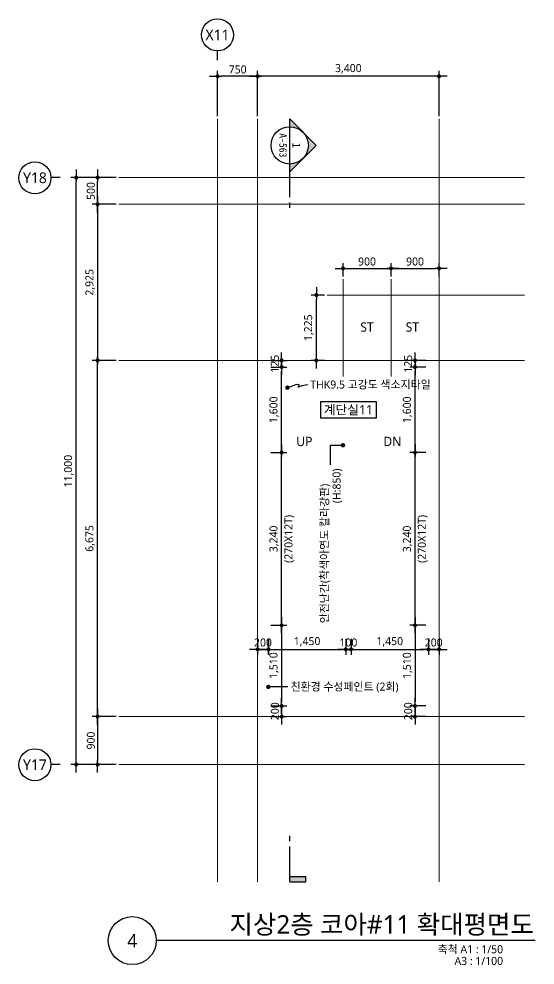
# Model space of a CAD drawing. Header units: millimetres. Extents: x 1467181 to 1850972, y 836037 to 895281.
# Drawn here: x 1639798 to 1649473, y 837511 to 855244 of the extents above; entities that cross this region are included whole.
import ezdxf
from ezdxf.enums import TextEntityAlignment as Align

# ---------------------------------------------------------------- set-up
doc = ezdxf.new("R2010")
doc.units = ezdxf.units.MM
doc.header["$MEASUREMENT"] = 0
doc.linetypes.add('CEN', pattern=[62, 60, -1, 0, -1])
doc.layers.get('0').update_dxf_attribs({"linetype": 'CONTINUOUS'})
for name, color, linetype, lineweight in [('A-AXIS-BUBL', 7, 'CONTINUOUS', 25), ('A-CNTL', 1, 'CEN', 15), ('A-DIMS', 7, 'CONTINUOUS', 25), ('A-MKXS-LEAD', 7, 'CONTINUOUS', 25), ('A-MKXS-MAK1', 3, 'CONTINUOUS', 25), ('A-MKXS-TEXT1', 3, 'CONTINUOUS', 25), ('A-MKXS-TEXT2', 7, 'CONTINUOUS', 25), ('A-MKXX-NAME', 3, 'CONTINUOUS', 25), ('A-MKXX-SYMB', 7, 'CONTINUOUS', 25), ('A-XXXX-SYMB', 7, 'CONTINUOUS', 25), ('A-XXXX-TXT1', 3, 'CONTINUOUS', 25), ('A-XXXX-TXT2', 3, 'CONTINUOUS', 25)]:
    doc.layers.add(name, color=color, linetype=linetype, lineweight=lineweight)
doc.styles.add('HY울릉도L', font='')
doc.styles.add('돋움체', font='')
doc.styles.add('맑은고딕', font='malgun.ttf')
doc.styles.get('HY울릉도L').set_extended_font_data('HYwulM')
doc.styles.get('돋움체').set_extended_font_data('DotumChe')
doc.dimstyles.new('CDIM', dxfattribs={"dimtxt": 3, "dimasz": 1.5, "dimexe": 2, "dimexo": 1, "dimgap": 1, "dimtad": 1, "dimdec": 0, "dimrnd": 0.5, "dimzin": 0, "dimdsep": 32, "dimlunit": 6, "dimtxsty": 'HY울릉도L', "dimblk1": '_CIDOT', "dimblk2": '_CIDOT', "dimsah": 1, "dimcen": 5.5, "dimclrd": 2, "dimclre": 2, "dimclrt": 7, "dimadec": 0, "dimazin": 0, "dimtfac": 1, "dimtdec": 0, "dimtix": 1, "dimtmove": 2, "dimatfit": 1, "dimldrblk": '_CIDOT', "dimfxl": 1, "dimtolj": 1, "dimtzin": 0, "dimlwd": -1, "dimarcsym": 0})

# ---------------------------------------------------------------- blocks, each defined once
blk = doc.blocks.new('_CIDOT')
at = {"color": 0, "linetype": 'ByBlock'}
blk.add_line((2, 0), (-1, 0), dxfattribs=at)
at = {"color": 0, "linetype": 'ByBlock', "const_width": 0.5}
blk.add_lwpolyline([(-0.25, 0, 1), (0.25, 0, 1)], format="xyb", close=True, dxfattribs=at)
blk = doc.blocks.new('*D36')
at = {"layer": 'A-DIMS', "lineweight": -2, "transparency": 16777216}
for p, q in [((0, 1150), (0, 2000)), ((750, 1150), (750, 2000))]:
    blk.add_line(p, q, dxfattribs=at)
at = {"layer": 'A-DIMS', "transparency": 16777216}
blk.add_line((675, 1900), (75, 1900), dxfattribs=at)
at = {"layer": 'A-DIMS', "transparency": 16777216, "xscale": 75, "yscale": 75, "zscale": 75, "rotation": 180}
blk.add_blockref('_CIDOT', (0, 1900), dxfattribs=at)
at = {"layer": 'A-DIMS', "transparency": 16777216, "xscale": 75, "yscale": 75, "zscale": 75}
blk.add_blockref('_CIDOT', (750, 1900), dxfattribs=at)
at = {"layer": 'A-DIMS', "color": 3, "transparency": 16777216, "insert": (375, 2027), "char_height": 150, "attachment_point": 5, "style": '맑은고딕'}
blk.add_mtext('\\A1;750', dxfattribs=at)
blk = doc.blocks.new('*D37')
at = {"layer": 'A-DIMS', "lineweight": -2, "transparency": 16777216}
for p, q in [((750, 1150), (750, 2000)), ((4150, 1150), (4150, 2000))]:
    blk.add_line(p, q, dxfattribs=at)
at = {"layer": 'A-DIMS', "transparency": 16777216}
blk.add_line((4075, 1900), (825, 1900), dxfattribs=at)
at = {"layer": 'A-DIMS', "transparency": 16777216, "xscale": 75, "yscale": 75, "zscale": 75, "rotation": 180}
blk.add_blockref('_CIDOT', (750, 1900), dxfattribs=at)
at = {"layer": 'A-DIMS', "transparency": 16777216, "xscale": 75, "yscale": 75, "zscale": 75}
blk.add_blockref('_CIDOT', (4150, 1900), dxfattribs=at)
at = {"layer": 'A-DIMS', "color": 3, "transparency": 16777216, "insert": (2450, 2040), "char_height": 150, "attachment_point": 5, "style": '맑은고딕'}
blk.add_mtext('\\A1;3,400', dxfattribs=at)
blk = doc.blocks.new('*D38')
at = {"layer": 'A-DIMS', "lineweight": -2, "transparency": 16777216}
for p, q in [((-1900, 0), (-2750, 0)), ((-1900, -11000), (-2750, -11000))]:
    blk.add_line(p, q, dxfattribs=at)
at = {"layer": 'A-DIMS', "transparency": 16777216}
blk.add_line((-2650, -10925), (-2650, -75), dxfattribs=at)
at = {"layer": 'A-DIMS', "transparency": 16777216, "xscale": 75, "yscale": 75, "zscale": 75}
for p, rotation in [((-2650, 0), 90), ((-2650, -11000), 270)]:
    blk.add_blockref('_CIDOT', p, dxfattribs=dict(at, rotation=rotation))
at = {"layer": 'A-DIMS', "color": 3, "transparency": 16777216, "insert": (-2790, -5500), "char_height": 150, "attachment_point": 5, "rotation": 90, "style": '맑은고딕'}
blk.add_mtext('\\A1;11,000', dxfattribs=at)
blk = doc.blocks.new('*D39')
at = {"layer": 'A-DIMS', "lineweight": -2, "transparency": 16777216}
for p, q in [((-1900, 0), (-2350, 0)), ((-1900, -500), (-2350, -500))]:
    blk.add_line(p, q, dxfattribs=at)
at = {"layer": 'A-DIMS', "transparency": 16777216}
blk.add_line((-2250, -425), (-2250, -75), dxfattribs=at)
at = {"layer": 'A-DIMS', "transparency": 16777216, "xscale": 75, "yscale": 75, "zscale": 75}
for p, rotation in [((-2250, 0), 90), ((-2250, -500), 270)]:
    blk.add_blockref('_CIDOT', p, dxfattribs=dict(at, rotation=rotation))
at = {"layer": 'A-DIMS', "color": 3, "transparency": 16777216, "insert": (-2377, -250), "char_height": 150, "attachment_point": 5, "rotation": 90, "style": '맑은고딕'}
blk.add_mtext('\\A1;500', dxfattribs=at)
blk = doc.blocks.new('*D40')
at = {"layer": 'A-DIMS', "lineweight": -2, "transparency": 16777216}
for p, q in [((-1900, -500), (-2350, -500)), ((-1900, -3425), (-2350, -3425))]:
    blk.add_line(p, q, dxfattribs=at)
at = {"layer": 'A-DIMS', "transparency": 16777216}
blk.add_line((-2250, -575), (-2250, -3350), dxfattribs=at)
at = {"layer": 'A-DIMS', "transparency": 16777216, "xscale": 75, "yscale": 75, "zscale": 75}
for p, rotation in [((-2250, -500), 90), ((-2250, -3425), 270)]:
    blk.add_blockref('_CIDOT', p, dxfattribs=dict(at, rotation=rotation))
at = {"layer": 'A-DIMS', "color": 3, "transparency": 16777216, "insert": (-2390, -1962), "char_height": 150, "attachment_point": 5, "rotation": 90, "style": '맑은고딕'}
blk.add_mtext('\\A1;2,925', dxfattribs=at)
blk = doc.blocks.new('*D41')
at = {"layer": 'A-DIMS', "lineweight": -2, "transparency": 16777216}
for p, q in [((-1900, -3425), (-2350, -3425)), ((-1900, -10100), (-2350, -10100))]:
    blk.add_line(p, q, dxfattribs=at)
at = {"layer": 'A-DIMS', "transparency": 16777216}
blk.add_line((-2250, -10025), (-2250, -3500), dxfattribs=at)
at = {"layer": 'A-DIMS', "transparency": 16777216, "xscale": 75, "yscale": 75, "zscale": 75}
for p, rotation in [((-2250, -3425), 90), ((-2250, -10100), 270)]:
    blk.add_blockref('_CIDOT', p, dxfattribs=dict(at, rotation=rotation))
at = {"layer": 'A-DIMS', "color": 3, "transparency": 16777216, "insert": (-2390, -6762), "char_height": 150, "attachment_point": 5, "rotation": 90, "style": '맑은고딕'}
blk.add_mtext('\\A1;6,675', dxfattribs=at)
blk = doc.blocks.new('*D42')
at = {"layer": 'A-DIMS', "lineweight": -2, "transparency": 16777216}
for p, q in [((-1900, -10100), (-2350, -10100)), ((-1900, -11000), (-2350, -11000))]:
    blk.add_line(p, q, dxfattribs=at)
at = {"layer": 'A-DIMS', "transparency": 16777216}
blk.add_line((-2250, -10175), (-2250, -10925), dxfattribs=at)
at = {"layer": 'A-DIMS', "transparency": 16777216, "xscale": 75, "yscale": 75, "zscale": 75}
for p, rotation in [((-2250, -10100), 90), ((-2250, -11000), 270)]:
    blk.add_blockref('_CIDOT', p, dxfattribs=dict(at, rotation=rotation))
at = {"layer": 'A-DIMS', "color": 3, "transparency": 16777216, "insert": (-2377, -10550), "char_height": 150, "attachment_point": 5, "rotation": 90, "style": '맑은고딕'}
blk.add_mtext('\\A1;900', dxfattribs=at)
blk = doc.blocks.new('*D43')
at = {"layer": 'A-DIMS', "lineweight": -2, "transparency": 16777216}
for p, q in [((2350, -1850), (2350, -1600)), ((3250, -1850), (3250, -1600))]:
    blk.add_line(p, q, dxfattribs=at)
at = {"layer": 'A-DIMS', "transparency": 16777216}
blk.add_line((2425, -1700), (3175, -1700), dxfattribs=at)
at = {"layer": 'A-DIMS', "transparency": 16777216, "xscale": 75, "yscale": 75, "zscale": 75, "rotation": 180}
blk.add_blockref('_CIDOT', (2350, -1700), dxfattribs=at)
at = {"layer": 'A-DIMS', "transparency": 16777216, "xscale": 75, "yscale": 75, "zscale": 75}
blk.add_blockref('_CIDOT', (3250, -1700), dxfattribs=at)
at = {"layer": 'A-DIMS', "color": 3, "transparency": 16777216, "insert": (2800, -1573), "char_height": 150, "attachment_point": 5, "style": '맑은고딕'}
blk.add_mtext('\\A1;900', dxfattribs=at)
blk = doc.blocks.new('*D44')
at = {"layer": 'A-DIMS', "lineweight": -2, "transparency": 16777216}
for p, q in [((3250, -1850), (3250, -1600)), ((4150, -1850), (4150, -1600))]:
    blk.add_line(p, q, dxfattribs=at)
at = {"layer": 'A-DIMS', "transparency": 16777216}
blk.add_line((3325, -1700), (4075, -1700), dxfattribs=at)
at = {"layer": 'A-DIMS', "transparency": 16777216, "xscale": 75, "yscale": 75, "zscale": 75, "rotation": 180}
blk.add_blockref('_CIDOT', (3250, -1700), dxfattribs=at)
at = {"layer": 'A-DIMS', "transparency": 16777216, "xscale": 75, "yscale": 75, "zscale": 75}
blk.add_blockref('_CIDOT', (4150, -1700), dxfattribs=at)
at = {"layer": 'A-DIMS', "color": 3, "transparency": 16777216, "insert": (3700, -1573), "char_height": 150, "attachment_point": 5, "style": '맑은고딕'}
blk.add_mtext('\\A1;900', dxfattribs=at)
blk = doc.blocks.new('*D45')
at = {"layer": 'A-DIMS', "lineweight": -2, "transparency": 16777216}
for p, q in [((2000, -2200), (1750, -2200)), ((2000, -3425), (1750, -3425))]:
    blk.add_line(p, q, dxfattribs=at)
at = {"layer": 'A-DIMS', "transparency": 16777216}
blk.add_line((1850, -3350), (1850, -2275), dxfattribs=at)
at = {"layer": 'A-DIMS', "transparency": 16777216, "xscale": 75, "yscale": 75, "zscale": 75}
for p, rotation in [((1850, -2200), 90), ((1850, -3425), 270)]:
    blk.add_blockref('_CIDOT', p, dxfattribs=dict(at, rotation=rotation))
at = {"layer": 'A-DIMS', "color": 3, "transparency": 16777216, "insert": (1710, -2813), "char_height": 150, "attachment_point": 5, "rotation": 90, "style": '맑은고딕'}
blk.add_mtext('\\A1;1,225', dxfattribs=at)
blk = doc.blocks.new('CORE 11- 단면')
at = {"layer": 'A-MKXS-MAK1'}
blk.add_hatch(color=256, dxfattribs=at).paths.add_polyline_path([(22637, 13698), (22637, 13798), (22937, 13798), (22937, 13698)])
h = blk.add_hatch(color=256, dxfattribs=at)
h.paths.add_polyline_path([(22442, -7), (22690, 241, 0.414214), (22690, -254)])
h.paths.add_polyline_path([(22690, 241), (22937, 488), (22937, 343, 0.198912)])
h.paths.add_polyline_path([(22690, -254, 0.198912), (22937, -357), (22937, -502)])
for p, q in [((22637, 13798), (22637, 13698)), ((22937, 13798), (22637, 13798)), ((22937, 13698), (22637, 13698)), ((22937, 13798), (22937, 13135)), ((22937, 13035), (22937, 12935)), ((22937, 1166), (22937, 1066)), ((22937, 966), (22937, -502)), ((22937, 488), (22442, -7)), ((22937, -502), (22442, -7))]:
    blk.add_line(p, q, dxfattribs=at)
blk.add_circle((22937, -7), 350, dxfattribs=at)
at = {"layer": 'A-MKXS-TEXT2', "style": '돋움체'}
for s, height, p in [('A-563', 140, (23062, -7)), ('1', 150, (22812, -7))]:
    blk.add_text(s, height=height, rotation=90, dxfattribs=at).set_placement(p, align=Align.MIDDLE)
blk = doc.blocks.new('*D603')
at = {"layer": 'A-DIMS', "lineweight": -2, "transparency": 16777216}
for p, q in [((1644523, 847119), (1644823, 847119)), ((1644523, 843879), (1644823, 843879))]:
    blk.add_line(p, q, dxfattribs=at)
at = {"layer": 'A-DIMS', "transparency": 16777216}
blk.add_line((1644723, 843954), (1644723, 847044), dxfattribs=at)
at = {"layer": 'A-DIMS', "transparency": 16777216, "xscale": 75, "yscale": 75, "zscale": 75}
for p, rotation in [((1644723, 847119), 90), ((1644723, 843879), 270)]:
    blk.add_blockref('_CIDOT', p, dxfattribs=dict(at, rotation=rotation))
at = {"layer": 'A-DIMS', "color": 3, "transparency": 16777216, "char_height": 150, "attachment_point": 5, "rotation": 90, "style": '맑은고딕'}
for s, insert in [('\\A1;(270X12T)', (1644867, 845499)), ('\\A1;3,240', (1644583, 845499))]:
    blk.add_mtext(s, dxfattribs=dict(at, insert=insert))
blk = doc.blocks.new('*D604')
at = {"layer": 'A-DIMS', "lineweight": -2, "transparency": 16777216}
for p, q in [((1644523, 843879), (1644823, 843879)), ((1644523, 842369), (1644823, 842369))]:
    blk.add_line(p, q, dxfattribs=at)
at = {"layer": 'A-DIMS', "transparency": 16777216}
blk.add_line((1644723, 843804), (1644723, 842444), dxfattribs=at)
at = {"layer": 'A-DIMS', "transparency": 16777216, "xscale": 75, "yscale": 75, "zscale": 75}
for p, rotation in [((1644723, 843879), 90), ((1644723, 842369), 270)]:
    blk.add_blockref('_CIDOT', p, dxfattribs=dict(at, rotation=rotation))
at = {"layer": 'A-DIMS', "color": 3, "transparency": 16777216, "insert": (1644583, 843124), "char_height": 150, "attachment_point": 5, "rotation": 90, "style": '맑은고딕'}
blk.add_mtext('\\A1;1,510', dxfattribs=at)
blk = doc.blocks.new('*D605')
at = {"layer": 'A-DIMS', "lineweight": -2, "transparency": 16777216}
for p, q in [((1644523, 848719), (1644823, 848719)), ((1644523, 847119), (1644823, 847119))]:
    blk.add_line(p, q, dxfattribs=at)
at = {"layer": 'A-DIMS', "transparency": 16777216}
blk.add_line((1644723, 847194), (1644723, 848644), dxfattribs=at)
at = {"layer": 'A-DIMS', "transparency": 16777216, "xscale": 75, "yscale": 75, "zscale": 75}
for p, rotation in [((1644723, 848719), 90), ((1644723, 847119), 270)]:
    blk.add_blockref('_CIDOT', p, dxfattribs=dict(at, rotation=rotation))
at = {"layer": 'A-DIMS', "color": 3, "transparency": 16777216, "insert": (1644583, 847919), "char_height": 150, "attachment_point": 5, "rotation": 90, "style": '맑은고딕'}
blk.add_mtext('\\A1;1,600', dxfattribs=at)
blk = doc.blocks.new('*D606')
at = {"layer": 'A-DIMS', "transparency": 16777216}
for p, q in [((1644723, 848919), (1644723, 848994)), ((1644723, 848719), (1644723, 848844)), ((1644723, 848644), (1644723, 848569))]:
    blk.add_line(p, q, dxfattribs=at)
at = {"layer": 'A-DIMS', "lineweight": -2, "transparency": 16777216}
for p, q in [((1644523, 848844), (1644823, 848844)), ((1644523, 848719), (1644823, 848719))]:
    blk.add_line(p, q, dxfattribs=at)
at = {"layer": 'A-DIMS', "transparency": 16777216, "xscale": 75, "yscale": 75, "zscale": 75}
for p, rotation in [((1644723, 848844), 270), ((1644723, 848719), 90)]:
    blk.add_blockref('_CIDOT', p, dxfattribs=dict(at, rotation=rotation))
at = {"layer": 'A-DIMS', "color": 3, "transparency": 16777216, "insert": (1644595, 848782), "char_height": 150, "attachment_point": 5, "rotation": 90, "style": '맑은고딕'}
blk.add_mtext('\\A1;125', dxfattribs=at)
blk = doc.blocks.new('*D607')
at = {"layer": 'A-DIMS', "transparency": 16777216}
for p, q in [((1644723, 842444), (1644723, 842519)), ((1644723, 842369), (1644723, 842169)), ((1644723, 842094), (1644723, 842019))]:
    blk.add_line(p, q, dxfattribs=at)
at = {"layer": 'A-DIMS', "lineweight": -2, "transparency": 16777216}
for p, q in [((1644523, 842369), (1644823, 842369)), ((1644523, 842169), (1644823, 842169))]:
    blk.add_line(p, q, dxfattribs=at)
at = {"layer": 'A-DIMS', "transparency": 16777216, "xscale": 75, "yscale": 75, "zscale": 75}
for p, rotation in [((1644723, 842369), 270), ((1644723, 842169), 90)]:
    blk.add_blockref('_CIDOT', p, dxfattribs=dict(at, rotation=rotation))
at = {"layer": 'A-DIMS', "color": 3, "transparency": 16777216, "insert": (1644596, 842269), "char_height": 150, "attachment_point": 5, "rotation": 90, "style": '맑은고딕'}
blk.add_mtext('\\A1;200', dxfattribs=at)
blk = doc.blocks.new('*D608')
at = {"layer": 'A-DIMS', "lineweight": -2, "transparency": 16777216}
for p, q in [((1644474, 843629), (1644474, 843329)), ((1645924, 843629), (1645924, 843329))]:
    blk.add_line(p, q, dxfattribs=at)
at = {"layer": 'A-DIMS', "transparency": 16777216}
blk.add_line((1644549, 843429), (1645849, 843429), dxfattribs=at)
at = {"layer": 'A-DIMS', "transparency": 16777216, "xscale": 75, "yscale": 75, "zscale": 75, "rotation": 180}
blk.add_blockref('_CIDOT', (1644474, 843429), dxfattribs=at)
at = {"layer": 'A-DIMS', "transparency": 16777216, "xscale": 75, "yscale": 75, "zscale": 75}
blk.add_blockref('_CIDOT', (1645924, 843429), dxfattribs=at)
at = {"layer": 'A-DIMS', "color": 3, "transparency": 16777216, "insert": (1645199, 843570), "char_height": 150, "attachment_point": 5, "style": '맑은고딕'}
blk.add_mtext('\\A1;1,450', dxfattribs=at)
blk = doc.blocks.new('*D609')
at = {"layer": 'A-DIMS', "lineweight": -2, "transparency": 16777216}
for p, q in [((1644273, 843629), (1644273, 843329)), ((1644473, 843629), (1644473, 843329))]:
    blk.add_line(p, q, dxfattribs=at)
at = {"layer": 'A-DIMS', "transparency": 16777216}
for p, q in [((1644198, 843429), (1644123, 843429)), ((1644273, 843429), (1644473, 843429)), ((1644548, 843429), (1644623, 843429))]:
    blk.add_line(p, q, dxfattribs=at)
at = {"layer": 'A-DIMS', "transparency": 16777216, "xscale": 75, "yscale": 75, "zscale": 75}
blk.add_blockref('_CIDOT', (1644273, 843429), dxfattribs=at)
at = {"layer": 'A-DIMS', "transparency": 16777216, "xscale": 75, "yscale": 75, "zscale": 75, "rotation": 180}
blk.add_blockref('_CIDOT', (1644473, 843429), dxfattribs=at)
at = {"layer": 'A-DIMS', "color": 3, "transparency": 16777216, "insert": (1644373, 843557), "char_height": 150, "attachment_point": 5, "style": '맑은고딕'}
blk.add_mtext('\\A1;200', dxfattribs=at)
blk = doc.blocks.new('*D610')
at = {"layer": 'A-DIMS', "lineweight": -2, "transparency": 16777216}
for p, q in [((1646024, 843629), (1646024, 843329)), ((1647473, 843629), (1647473, 843329))]:
    blk.add_line(p, q, dxfattribs=at)
at = {"layer": 'A-DIMS', "transparency": 16777216}
blk.add_line((1646099, 843429), (1647398, 843429), dxfattribs=at)
at = {"layer": 'A-DIMS', "transparency": 16777216, "xscale": 75, "yscale": 75, "zscale": 75, "rotation": 180}
blk.add_blockref('_CIDOT', (1646024, 843429), dxfattribs=at)
at = {"layer": 'A-DIMS', "transparency": 16777216, "xscale": 75, "yscale": 75, "zscale": 75}
blk.add_blockref('_CIDOT', (1647473, 843429), dxfattribs=at)
at = {"layer": 'A-DIMS', "color": 3, "transparency": 16777216, "insert": (1646749, 843570), "char_height": 150, "attachment_point": 5, "style": '맑은고딕'}
blk.add_mtext('\\A1;1,450', dxfattribs=at)
blk = doc.blocks.new('*D611')
at = {"layer": 'A-DIMS', "lineweight": -2, "transparency": 16777216}
for p, q in [((1645924, 843629), (1645924, 843329)), ((1646023, 843629), (1646023, 843329))]:
    blk.add_line(p, q, dxfattribs=at)
at = {"layer": 'A-DIMS', "transparency": 16777216}
for p, q in [((1645849, 843429), (1645774, 843429)), ((1645924, 843429), (1646023, 843429)), ((1646098, 843429), (1646173, 843429))]:
    blk.add_line(p, q, dxfattribs=at)
at = {"layer": 'A-DIMS', "transparency": 16777216, "xscale": 75, "yscale": 75, "zscale": 75}
blk.add_blockref('_CIDOT', (1645924, 843429), dxfattribs=at)
at = {"layer": 'A-DIMS', "transparency": 16777216, "xscale": 75, "yscale": 75, "zscale": 75, "rotation": 180}
blk.add_blockref('_CIDOT', (1646023, 843429), dxfattribs=at)
at = {"layer": 'A-DIMS', "color": 3, "transparency": 16777216, "insert": (1645974, 843557), "char_height": 150, "attachment_point": 5, "style": '맑은고딕'}
blk.add_mtext('\\A1;100', dxfattribs=at)
blk = doc.blocks.new('*D612')
at = {"layer": 'A-DIMS', "lineweight": -2, "transparency": 16777216}
for p, q in [((1647473, 843629), (1647473, 843329)), ((1647673, 843629), (1647673, 843329))]:
    blk.add_line(p, q, dxfattribs=at)
at = {"layer": 'A-DIMS', "transparency": 16777216}
for p, q in [((1647398, 843429), (1647323, 843429)), ((1647473, 843429), (1647673, 843429)), ((1647748, 843429), (1647823, 843429))]:
    blk.add_line(p, q, dxfattribs=at)
at = {"layer": 'A-DIMS', "transparency": 16777216, "xscale": 75, "yscale": 75, "zscale": 75}
blk.add_blockref('_CIDOT', (1647473, 843429), dxfattribs=at)
at = {"layer": 'A-DIMS', "transparency": 16777216, "xscale": 75, "yscale": 75, "zscale": 75, "rotation": 180}
blk.add_blockref('_CIDOT', (1647673, 843429), dxfattribs=at)
at = {"layer": 'A-DIMS', "color": 3, "transparency": 16777216, "insert": (1647573, 843557), "char_height": 150, "attachment_point": 5, "style": '맑은고딕'}
blk.add_mtext('\\A1;200', dxfattribs=at)
blk = doc.blocks.new('*D613')
at = {"layer": 'A-DIMS', "lineweight": -2, "transparency": 16777216}
for p, q in [((1647423, 847119), (1647123, 847119)), ((1647423, 843879), (1647123, 843879))]:
    blk.add_line(p, q, dxfattribs=at)
at = {"layer": 'A-DIMS', "transparency": 16777216}
blk.add_line((1647223, 843954), (1647223, 847044), dxfattribs=at)
at = {"layer": 'A-DIMS', "transparency": 16777216, "xscale": 75, "yscale": 75, "zscale": 75}
for p, rotation in [((1647223, 847119), 90), ((1647223, 843879), 270)]:
    blk.add_blockref('_CIDOT', p, dxfattribs=dict(at, rotation=rotation))
at = {"layer": 'A-DIMS', "color": 3, "transparency": 16777216, "char_height": 150, "attachment_point": 5, "rotation": 90, "style": '맑은고딕'}
for s, insert in [('\\A1;(270X12T)', (1647367, 845499)), ('\\A1;3,240', (1647083, 845499))]:
    blk.add_mtext(s, dxfattribs=dict(at, insert=insert))
blk = doc.blocks.new('*D614')
at = {"layer": 'A-DIMS', "lineweight": -2, "transparency": 16777216}
for p, q in [((1647423, 843879), (1647123, 843879)), ((1647423, 842369), (1647123, 842369))]:
    blk.add_line(p, q, dxfattribs=at)
at = {"layer": 'A-DIMS', "transparency": 16777216}
blk.add_line((1647223, 843804), (1647223, 842444), dxfattribs=at)
at = {"layer": 'A-DIMS', "transparency": 16777216, "xscale": 75, "yscale": 75, "zscale": 75}
for p, rotation in [((1647223, 843879), 90), ((1647223, 842369), 270)]:
    blk.add_blockref('_CIDOT', p, dxfattribs=dict(at, rotation=rotation))
at = {"layer": 'A-DIMS', "color": 3, "transparency": 16777216, "insert": (1647083, 843124), "char_height": 150, "attachment_point": 5, "rotation": 90, "style": '맑은고딕'}
blk.add_mtext('\\A1;1,510', dxfattribs=at)
blk = doc.blocks.new('*D615')
at = {"layer": 'A-DIMS', "transparency": 16777216}
for p, q in [((1647223, 848919), (1647223, 848994)), ((1647223, 848719), (1647223, 848844)), ((1647223, 848644), (1647223, 848569))]:
    blk.add_line(p, q, dxfattribs=at)
at = {"layer": 'A-DIMS', "lineweight": -2, "transparency": 16777216}
for p, q in [((1647423, 848844), (1647123, 848844)), ((1647423, 848719), (1647123, 848719))]:
    blk.add_line(p, q, dxfattribs=at)
at = {"layer": 'A-DIMS', "transparency": 16777216, "xscale": 75, "yscale": 75, "zscale": 75}
for p, rotation in [((1647223, 848844), 270), ((1647223, 848719), 90)]:
    blk.add_blockref('_CIDOT', p, dxfattribs=dict(at, rotation=rotation))
at = {"layer": 'A-DIMS', "color": 3, "transparency": 16777216, "insert": (1647095, 848782), "char_height": 150, "attachment_point": 5, "rotation": 90, "style": '맑은고딕'}
blk.add_mtext('\\A1;125', dxfattribs=at)
blk = doc.blocks.new('*D616')
at = {"layer": 'A-DIMS', "transparency": 16777216}
for p, q in [((1647223, 842444), (1647223, 842519)), ((1647223, 842369), (1647223, 842169)), ((1647223, 842094), (1647223, 842019))]:
    blk.add_line(p, q, dxfattribs=at)
at = {"layer": 'A-DIMS', "lineweight": -2, "transparency": 16777216}
for p, q in [((1647423, 842369), (1647123, 842369)), ((1647423, 842169), (1647123, 842169))]:
    blk.add_line(p, q, dxfattribs=at)
at = {"layer": 'A-DIMS', "transparency": 16777216, "xscale": 75, "yscale": 75, "zscale": 75}
for p, rotation in [((1647223, 842369), 270), ((1647223, 842169), 90)]:
    blk.add_blockref('_CIDOT', p, dxfattribs=dict(at, rotation=rotation))
at = {"layer": 'A-DIMS', "color": 3, "transparency": 16777216, "insert": (1647096, 842269), "char_height": 150, "attachment_point": 5, "rotation": 90, "style": '맑은고딕'}
blk.add_mtext('\\A1;200', dxfattribs=at)
blk = doc.blocks.new('*D647')
at = {"layer": 'A-DIMS', "lineweight": -2, "transparency": 16777216}
for p, q in [((1647423, 848719), (1647123, 848719)), ((1647423, 847119), (1647123, 847119))]:
    blk.add_line(p, q, dxfattribs=at)
at = {"layer": 'A-DIMS', "transparency": 16777216}
blk.add_line((1647223, 847194), (1647223, 848644), dxfattribs=at)
at = {"layer": 'A-DIMS', "transparency": 16777216, "xscale": 75, "yscale": 75, "zscale": 75}
for p, rotation in [((1647223, 848719), 90), ((1647223, 847119), 270)]:
    blk.add_blockref('_CIDOT', p, dxfattribs=dict(at, rotation=rotation))
at = {"layer": 'A-DIMS', "color": 3, "transparency": 16777216, "insert": (1647083, 847919), "char_height": 150, "attachment_point": 5, "rotation": 90, "style": '맑은고딕'}
blk.add_mtext('\\A1;1,600', dxfattribs=at)
blk = doc.blocks.new('CORE11_GRID')
at = {"layer": 'A-AXIS-BUBL', "ltscale": 0.2}
for p, q in [((0, 2200), (0, 2375)), ((-2950, 0), (-3125, 0)), ((-2950, -11000), (-3125, -11000))]:
    blk.add_line(p, q, dxfattribs=at)
for centre in [(-2.9, 2675), (-3425, -2.9), (-3425, -11002.9)]:
    blk.add_circle(centre, 300, dxfattribs=at)
at = {"layer": 'A-CNTL'}
for p, q in [((0, -13200), (0, 1100)), ((750, -13200), (750, 1100)), ((4150, -13200), (4150, 1100)), ((-1850, 0), (5750, 0)), ((-1850, -500), (5750, -500)), ((2350, -3725), (2350, -1900)), ((3250, -3725), (3250, -1900)), ((5750, -2200), (2050, -2200)), ((-1850, -3425), (5750, -3425)), ((-1850, -10100), (5750, -10100)), ((-1850, -11000), (5750, -11000))]:
    blk.add_line(p, q, dxfattribs=at)
at = {"layer": 'A-XXXX-TXT2', "ltscale": 0.2, "style": '맑은고딕'}
for s, p in [('X11', (-2.9, 2675)), ('Y18', (-3425, -2.9)), ('Y17', (-3425, -11002.9))]:
    blk.add_text(s, height=200, dxfattribs=at).set_placement(p, align=Align.MIDDLE)
at = {"layer": 'A-DIMS'}
for base, p1, p2, angle, picture, middle in [((750, 1900), (4150, 1100), (750, 1100), 180, '*D37', (2450, 2040.1)), ((0, 1900), (750, 1100), (0, 1100), 180, '*D36', (375, 2027.5)), ((-2650, 0), (-1850, -11000), (-1850, 0), 270, '*D38', (-2790.5, -5500)), ((-2250, 0), (-1850, -500), (-1850, 0), 270, '*D39', (-2377.5, -250)), ((-2250, -3425), (-1850, -500), (-1850, -3425), 90, '*D40', (-2390.1, -1962.5)), ((3250, -1700), (2350, -1900), (3250, -1900), 180, '*D43', (2800, -1572.5)), ((4150, -1700), (3250, -1900), (4150, -1900), 180, '*D44', (3700, -1572.5)), ((1850, -2200), (2050, -3425), (2050, -2200), 270, '*D45', (1709.5, -2812.5)), ((-2250, -3425), (-1850, -10100), (-1850, -3425), 270, '*D41', (-2390.1, -6762.5)), ((-2250, -11000), (-1850, -10100), (-1850, -11000), 90, '*D42', (-2377.5, -10550))]:
    dim = blk.add_linear_dim(base=base, p1=p1, p2=p2, angle=angle, dimstyle='CDIM', override={"dimscale": 50, "dimtxsty": '맑은고딕', "dimclrd": 256, "dimclre": 256, "dimclrt": 3}, dxfattribs=at)
    dim.commit()
    dim.dimension.update_dxf_attribs({"geometry": picture, "text_midpoint": middle})

msp = doc.modelspace()

# ---------------------------------------------------------------- linework, layer by layer
at = {"layer": 'A-MKXS-LEAD', "const_width": 40}
for points in [[(1644809.5, 848335.4, 1), (1644850.9, 848331.2, 1)], [(1645871.3, 847233.6, 1), (1645875.5, 847275.1, 1)], [(1644452.4, 842721.9, -1), (1644493.8, 842726, -1)]]:
    msp.add_lwpolyline(points, format="xyb", close=True, dxfattribs=at)
at = {"layer": 'A-MKXS-LEAD'}
for points in [[(1644829.4, 848333), (1644927.1, 848369.8), (1644990.8, 848389.7), (1645027, 848396.2), (1645042.4, 848392.7), (1645043.6, 848382.8), (1645037.1, 848370), (1645029.6, 848357.8), (1645027.6, 848349.7), (1645036.3, 848348.4), (1645054.4, 848352.8), (1645079.3, 848361), (1645108.2, 848371.1), (1645138.4, 848381.2), (1645167.2, 848389.4), (1645191.9, 848393.7), (1645209.7, 848392.2)], [(1645639.6, 846887.3), (1645639.6, 847254.4), (1645873.4, 847254.4)], [(1644840.1, 842723.9), (1644473.1, 842723.9), (1644473.1, 842723.9)]]:
    msp.add_lwpolyline(points, dxfattribs=at)
at = {"layer": 'A-MKXX-SYMB'}
msp.add_lwpolyline([(1646498.2, 848069.4), (1645448.2, 848069.4), (1645448.2, 847769.4), (1646498.2, 847769.4)], close=True, dxfattribs=at)
at = {"layer": 'A-XXXX-SYMB'}
msp.add_line((1649473.2, 837969.4), (1642373.2, 837969.4), dxfattribs=at)
msp.add_circle((1641923.2, 837969.4), 450, dxfattribs=at)

# ---------------------------------------------------------------- block references
at = {"layer": 'A-DIMS'}
msp.add_blockref('CORE11_GRID', (1643523.2, 852269.4), dxfattribs=at)
at = {"layer": 'A-DIMS', "rotation": 180}
msp.add_blockref('CORE 11- 단면', (1667810.6, 852867.8), dxfattribs=at)

# ---------------------------------------------------------------- texts
at = {"layer": 'A-MKXS-TEXT1', "style": '맑은고딕'}
for s, p in [('THK9.5 고강도 색소지타일', (1645259.7, 848392.2)), ('친환경 수성페인트 (2회)', (1644890.1, 842729.7))]:
    msp.add_text(s, height=150, dxfattribs=at).set_placement(p, align=Align.MIDDLE_LEFT)
for s, p in [('(H:850)', (1645752.7, 846167.8)), ('안전난간(착색아연도 칼라강판)', (1645525.2, 843917.4))]:
    msp.add_text(s, height=150, rotation=90, dxfattribs=at).set_placement(p, align=Align.MIDDLE_LEFT)
at = {"layer": 'A-MKXX-NAME', "style": '맑은고딕'}
for s, p in [('ST', (1646323.2, 849469.4)), ('ST', (1647173.2, 849469.4)), ('계단실11', (1645973.2, 847919.4)), ('UP', (1645148.7, 847325.5)), ('DN', (1646798.7, 847325.5))]:
    msp.add_text(s, height=175, dxfattribs=at).set_placement(p, align=Align.MIDDLE_CENTER)
at = {"layer": 'A-XXXX-TXT1', "style": '맑은고딕'}
msp.add_text('지상2층 코아#11 확대평면도', height=350, dxfattribs=at).set_placement((1649451.2, 837992), align=Align.BOTTOM_RIGHT)
msp.add_text('4', height=250, dxfattribs=at).set_placement((1641923.2, 837969.4), align=Align.MIDDLE)
for s, p in [('축척 A1 : 1/50', (1648873.4, 837883.2)), ('A3 : 1/100', (1648873.4, 837664.3))]:
    msp.add_text(s, height=150, dxfattribs=at).set_placement(p, align=Align.TOP_RIGHT)

# ---------------------------------------------------------------- dimensions: what is measured, and where the dimension line sits
at = {"layer": 'A-DIMS'}
for base, p1, p2, text, picture, middle in [((1644723.4, 848844.4), (1644473.4, 848719.4), (1644473.4, 848844.4), '<>\\X', '*D606', (1644723.4, 848781.9)), ((1647223.2, 848844.4), (1647473.2, 848719.4), (1647473.2, 848844.4), '<>\\X', '*D615', (1647223.2, 848781.9)), ((1644723.4, 848719.4), (1644473.4, 847119.4), (1644473.4, 848719.4), '<>\\X', '*D605', (1644723.4, 847919.4)), ((1647223.4, 848719.4), (1647473.4, 847119.4), (1647473.4, 848719.4), '<>\\X', '*D647', (1647223.4, 847919.4)), ((1644723.4, 847119.4), (1644473.4, 843879.4), (1644473.4, 847119.4), '<>\\X(270X12T)', '*D603', (1644723.4, 845499.4)), ((1647223.4, 847119.4), (1647473.4, 843879.4), (1647473.4, 847119.4), '<>\\X(270X12T)', '*D613', (1647223.4, 845499.4))]:
    dim = msp.add_linear_dim(base=base, p1=p1, p2=p2, angle=270, text=text, dimstyle='CDIM', override={"dimscale": 50, "dimtxsty": '맑은고딕', "dimclrd": 256, "dimclre": 256, "dimclrt": 3}, dxfattribs=at)
    dim.commit()
    dim.dimension.update_dxf_attribs({"geometry": picture, "text_midpoint": middle})
for base, p1, p2, angle, picture, middle in [((1644723.4, 842369.4), (1644473.4, 843879.4), (1644473.4, 842369.4), 270, '*D604', (1644582.9, 843124.4)), ((1647223.4, 842369.4), (1647473.4, 843879.4), (1647473.4, 842369.4), 270, '*D614', (1647082.9, 843124.4)), ((1644473.4, 843429.4), (1644273.4, 843679.4), (1644473.4, 843679.4), 180, '*D609', (1644373.4, 843556.9)), ((1645923.7, 843429.4), (1644473.7, 843679.4), (1645923.7, 843679.4), 180, '*D608', (1645198.7, 843569.8)), ((1646023.4, 843429.4), (1645923.7, 843679.4), (1646023.4, 843679.4), 180, '*D611', (1645973.5, 843557.3)), ((1647473.4, 843429.4), (1646023.7, 843679.4), (1647473.4, 843679.4), 180, '*D610', (1646748.5, 843569.8)), ((1647673.4, 843429.4), (1647473.4, 843679.4), (1647673.4, 843679.4), 180, '*D612', (1647573.4, 843556.9)), ((1644723.4, 842169.4), (1644473.4, 842369.4), (1644473.4, 842169.4), 270, '*D607', (1644595.9, 842269.4)), ((1647223.4, 842169.4), (1647473.4, 842369.4), (1647473.4, 842169.4), 270, '*D616', (1647095.9, 842269.4))]:
    dim = msp.add_linear_dim(base=base, p1=p1, p2=p2, angle=angle, dimstyle='CDIM', override={"dimscale": 50, "dimtxsty": '맑은고딕', "dimclrd": 256, "dimclre": 256, "dimclrt": 3}, dxfattribs=at)
    dim.commit()
    dim.dimension.update_dxf_attribs({"geometry": picture, "text_midpoint": middle})

doc.saveas('drawing.dxf')
